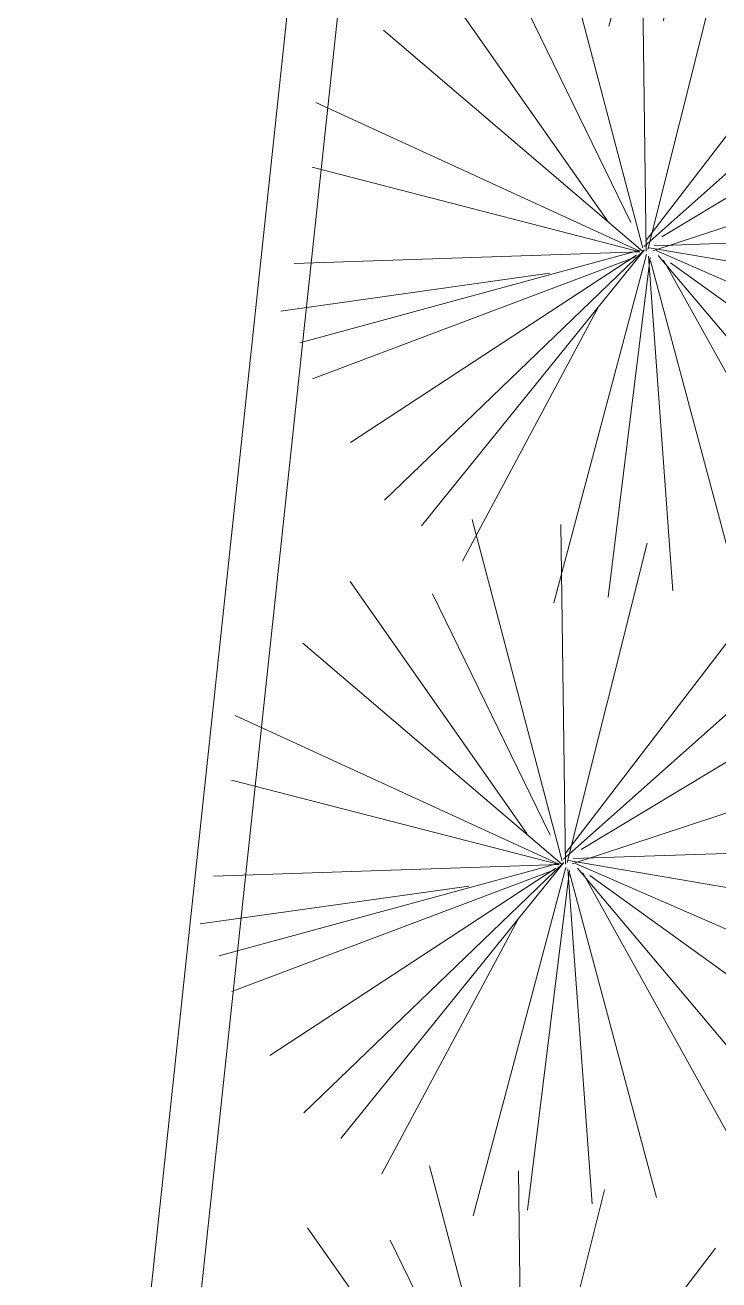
# Model space of a CAD drawing. Header units: metres. Extents: x 12093 to 20303, y 514 to 1412.
# Drawn here: x 19674.461 to 19675.843, y 703.36 to 705.857 of the extents above; entities that cross this region are included whole.
import ezdxf

# ---------------------------------------------------------------- set-up
doc = ezdxf.new("R2010")
doc.units = ezdxf.units.M
doc.layers.get('0').update_dxf_attribs({"lineweight": 13})
for name, color, linetype, lineweight in [('AMBI-GRASS', 104, 'Continuous', 20), ('Layer2', 43, 'Continuous', 20), ('MANZANAS-ORIGINALES', 147, 'Continuous', 9)]:
    doc.layers.add(name, color=color, linetype=linetype, lineweight=lineweight)

# ---------------------------------------------------------------- blocks, each defined once
blk = doc.blocks.new('Arbust11')
for p, q in [((0.0378, 0.4871), (-0.0937, 0.9403)), ((0.0408, 0.4825), (0.0377, 0.9348)), ((0.0408, 0.5449), (0.1405, 0.941)), ((-0.1618, 0.888), (0.0377, 0.4856)), ((0.0439, 0.4856), (0.3088, 0.8724)), ((0.0595, 0.5199), (0.1997, 0.8474)), ((0.0377, 0.4856), (-0.274, 0.8225)), ((-0.0621, 0.5573), (-0.3332, 0.7944)), ((0.0439, 0.4794), (0.3805, 0.7788)), ((-0.3488, 0.7476), (0.0408, 0.4856)), ((0.0283, 0.4856), (-0.3738, 0.7039)), ((0.047, 0.4794), (0.4366, 0.6759)), ((0.0314, 0.4856), (-0.4049, 0.6104)), ((-0.433, 0.5262), (0.0439, 0.4825)), ((0.0533, 0.4887), (0.474, 0.5137)), ((0.047, 0.4856), (0.499, 0.4263)), ((0.0439, 0.4825), (-0.4267, 0.4669)), ((-0.0527, 0.4794), (-0.4267, 0.3952)), ((0.0408, 0.4762), (-0.3893, 0.2673)), ((0.0408, 0.47), (-0.3364, 0.2174)), ((0.0408, 0.4731), (-0.274, 0.1581)), ((0.0377, 0.4669), (-0.2117, 0.0988)), ((0.0501, 0.4794), (0.2901, 0.0832)), ((0.0501, 0.4731), (0.4304, 0.2454)), ((0.0533, 0.47), (0.1935, 0.0177)), ((0.0564, 0.4762), (0.3649, 0.1425)), ((0.072, 0.4762), (0.4647, 0.3484)), ((0.0501, 0.4544), (-0.1088, 0.0209)), ((0.0501, 0.4638), (-0.0215, 0.0146)), ((0.0533, 0.4451), (0.0907, 0.0271))]:
    blk.add_line(p, q)

msp = doc.modelspace()

# ---------------------------------------------------------------- linework, layer by layer
at = {"layer": 'Layer2'}
for p, q in [((19675.6457, 712.0812), (19674.6249, 702.5256)), ((19675.3457, 708.3319), (19674.7243, 702.5149))]:
    msp.add_line(p, q, dxfattribs=at)
at = {"layer": 'MANZANAS-ORIGINALES'}
for centre, radius, start, end in [((19642.9403, 405.9341), 304.279, 76.754672, 83.883439), ((19642.9585, 406.0744), 303.9876, 76.751542, 83.884028)]:
    msp.add_arc(centre, radius, start, end, dxfattribs=at)

# ---------------------------------------------------------------- block references
at = {"layer": 'AMBI-GRASS', "ltscale": 0.05, "xscale": 1.499999999998325, "yscale": 1.499999999998325, "zscale": 1.499999999998325, "rotation": 49.16166176348414}
for p in [(19676.3088, 706.0345), (19676.199, 704.8872), (19676.0384, 703.6675), (19675.9539, 702.3812)]:
    msp.add_blockref('Arbust11', p, dxfattribs=at)

doc.saveas('drawing.dxf')
